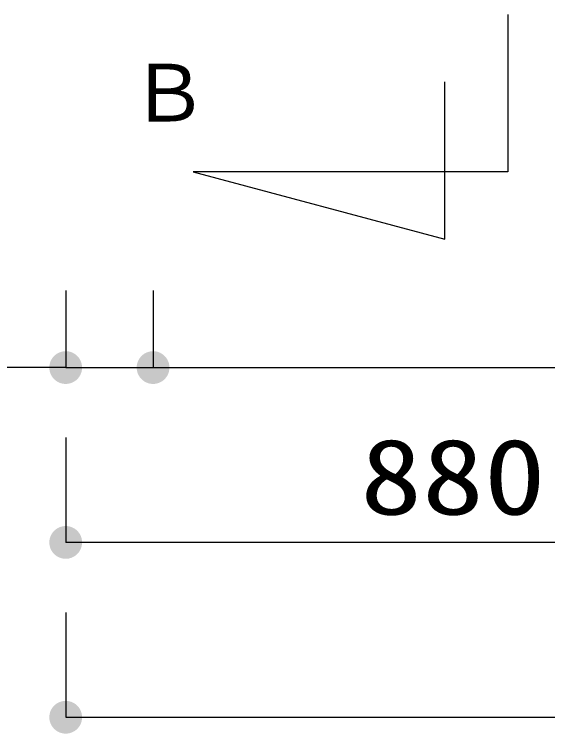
# Model space of a CAD drawing. Units: millimetres, scale not verified. Extents: x -22013 to 8910, y -6308 to 6308.
# Drawn here: x -6391 to -5781, y -779 to 44 of the extents above; entities that cross this region are included whole.
import ezdxf
from ezdxf.enums import TextEntityAlignment as Align

# ---------------------------------------------------------------- set-up
doc = ezdxf.new("R2010")
doc.units = ezdxf.units.MM
doc.header["$LTSCALE"] = 30
doc.layers.add('0-1_空気管', color=3, linetype='Continuous', lineweight=25)
doc.layers.add('1-6_00クル-フ-6寸法', color=132, linetype='Continuous', lineweight=25)
doc.styles.add('ＭＳ ゴシック', font='')
doc.styles.get('ＭＳ ゴシック').set_extended_font_data('MS Gothic')

msp = doc.modelspace()

# ---------------------------------------------------------------- linework, layer by layer
at = {"layer": '0-1_空気管'}
for p, q in [((-5826.4, 43.71), (-5826.4, -136.29)), ((-5898.4, -213.46), (-5898.4, -33.46))]:
    msp.add_line(p, q, dxfattribs=at)
msp.add_lwpolyline([(-5826.4, -136.29), (-6186.4, -136.29), (-5898.4, -213.46)], dxfattribs=at)
at = {"layer": '1-6_00クル-フ-6寸法', "color": 4}
for p, q in [((-6332.33, -272.18), (-6332.33, -360.29)), ((-6232.33, -272.18), (-6232.33, -360.29)), ((-6232.33, -272.18), (-6232.33, -360.29)), ((-6332.33, -360.29), (-6600.06, -360.29)), ((-6332.33, -360.29), (-6232.33, -360.29)), ((-6232.33, -360.29), (-3832.33, -360.29)), ((-6332.33, -440.29), (-6332.33, -560.29)), ((-5452.33, -560.29), (-6332.33, -560.29)), ((-6332.33, -640.29), (-6332.33, -760.29)), ((-6332.33, -760.29), (-3732.33, -760.29))]:
    msp.add_line(p, q, dxfattribs=at)
at = {"layer": '1-6_00クル-フ-6寸法'}
for points in [[(-6332.33, -360.29), (-6344.28, -345.84), (-6342.38, -344.46)], [(-6332.33, -360.29), (-6342.38, -344.46), (-6340.32, -343.33)], [(-6332.33, -360.29), (-6340.32, -343.33), (-6338.13, -342.46)], [(-6332.33, -360.29), (-6338.13, -342.46), (-6335.85, -341.87)], [(-6332.33, -360.29), (-6335.85, -341.87), (-6333.51, -341.58)], [(-6332.33, -360.29), (-6333.51, -341.58), (-6331.15, -341.58)], [(-6332.33, -360.29), (-6331.15, -341.58), (-6328.82, -341.87)], [(-6332.33, -360.29), (-6328.82, -341.87), (-6326.54, -342.46)], [(-6332.33, -360.29), (-6326.54, -342.46), (-6324.35, -343.33)], [(-6332.33, -360.29), (-6324.35, -343.33), (-6322.29, -344.46)], [(-6332.33, -360.29), (-6322.29, -344.46), (-6320.38, -345.84)], [(-6232.33, -360.29), (-6244.28, -345.84), (-6242.38, -344.46)], [(-6232.33, -360.29), (-6244.28, -345.84), (-6242.38, -344.46)], [(-6232.33, -360.29), (-6242.38, -344.46), (-6240.32, -343.33)], [(-6232.33, -360.29), (-6242.38, -344.46), (-6240.32, -343.33)], [(-6232.33, -360.29), (-6240.32, -343.33), (-6238.13, -342.46)], [(-6232.33, -360.29), (-6240.32, -343.33), (-6238.13, -342.46)], [(-6232.33, -360.29), (-6238.13, -342.46), (-6235.85, -341.87)], [(-6232.33, -360.29), (-6238.13, -342.46), (-6235.85, -341.87)], [(-6232.33, -360.29), (-6235.85, -341.87), (-6233.51, -341.58)], [(-6232.33, -360.29), (-6235.85, -341.87), (-6233.51, -341.58)], [(-6232.33, -360.29), (-6233.51, -341.58), (-6231.15, -341.58)], [(-6232.33, -360.29), (-6233.51, -341.58), (-6231.15, -341.58)], [(-6232.33, -360.29), (-6231.15, -341.58), (-6228.82, -341.87)], [(-6232.33, -360.29), (-6231.15, -341.58), (-6228.82, -341.87)], [(-6232.33, -360.29), (-6228.82, -341.87), (-6226.54, -342.46)], [(-6232.33, -360.29), (-6228.82, -341.87), (-6226.54, -342.46)], [(-6232.33, -360.29), (-6226.54, -342.46), (-6224.35, -343.33)], [(-6232.33, -360.29), (-6226.54, -342.46), (-6224.35, -343.33)], [(-6232.33, -360.29), (-6224.35, -343.33), (-6222.29, -344.46)], [(-6232.33, -360.29), (-6224.35, -343.33), (-6222.29, -344.46)], [(-6232.33, -360.29), (-6222.29, -344.46), (-6220.38, -345.84)], [(-6232.33, -360.29), (-6222.29, -344.46), (-6220.38, -345.84)], [(-6332.33, -360.29), (-6350.49, -355.63), (-6349.77, -353.39)], [(-6332.33, -360.29), (-6349.77, -353.39), (-6348.76, -351.26)], [(-6332.33, -360.29), (-6348.76, -351.26), (-6347.5, -349.27)], [(-6332.33, -360.29), (-6347.5, -349.27), (-6346, -347.46)], [(-6332.33, -360.29), (-6346, -347.46), (-6344.28, -345.84)], [(-6332.33, -360.29), (-6320.38, -345.84), (-6318.66, -347.46)], [(-6332.33, -360.29), (-6318.66, -347.46), (-6317.16, -349.27)], [(-6332.33, -360.29), (-6317.16, -349.27), (-6315.9, -351.26)], [(-6332.33, -360.29), (-6315.9, -351.26), (-6314.9, -353.39)], [(-6332.33, -360.29), (-6314.9, -353.39), (-6314.17, -355.63)], [(-6232.33, -360.29), (-6250.49, -355.63), (-6249.77, -353.39)], [(-6232.33, -360.29), (-6250.49, -355.63), (-6249.77, -353.39)], [(-6232.33, -360.29), (-6249.77, -353.39), (-6248.76, -351.26)], [(-6232.33, -360.29), (-6249.77, -353.39), (-6248.76, -351.26)], [(-6232.33, -360.29), (-6248.76, -351.26), (-6247.5, -349.27)], [(-6232.33, -360.29), (-6248.76, -351.26), (-6247.5, -349.27)], [(-6232.33, -360.29), (-6247.5, -349.27), (-6246, -347.46)], [(-6232.33, -360.29), (-6247.5, -349.27), (-6246, -347.46)], [(-6232.33, -360.29), (-6246, -347.46), (-6244.28, -345.84)], [(-6232.33, -360.29), (-6246, -347.46), (-6244.28, -345.84)], [(-6232.33, -360.29), (-6220.38, -345.84), (-6218.66, -347.46)], [(-6232.33, -360.29), (-6220.38, -345.84), (-6218.66, -347.46)], [(-6232.33, -360.29), (-6218.66, -347.46), (-6217.16, -349.27)], [(-6232.33, -360.29), (-6218.66, -347.46), (-6217.16, -349.27)], [(-6232.33, -360.29), (-6217.16, -349.27), (-6215.9, -351.26)], [(-6232.33, -360.29), (-6217.16, -349.27), (-6215.9, -351.26)], [(-6232.33, -360.29), (-6215.9, -351.26), (-6214.9, -353.39)], [(-6232.33, -360.29), (-6215.9, -351.26), (-6214.9, -353.39)], [(-6232.33, -360.29), (-6214.9, -353.39), (-6214.17, -355.63)], [(-6232.33, -360.29), (-6214.9, -353.39), (-6214.17, -355.63)], [(-6332.33, -360.29), (-6351.08, -360.29), (-6350.93, -357.94)], [(-6332.33, -360.29), (-6350.93, -362.64), (-6351.08, -360.29)], [(-6332.33, -360.29), (-6350.93, -357.94), (-6350.49, -355.63)], [(-6332.33, -360.29), (-6350.49, -364.95), (-6350.93, -362.64)], [(-6332.33, -360.29), (-6349.77, -367.19), (-6350.49, -364.95)], [(-6332.33, -360.29), (-6348.76, -369.32), (-6349.77, -367.19)], [(-6332.33, -360.29), (-6347.5, -371.31), (-6348.76, -369.32)], [(-6332.33, -360.29), (-6346, -373.13), (-6347.5, -371.31)], [(-6332.33, -360.29), (-6344.28, -374.74), (-6346, -373.13)], [(-6332.33, -360.29), (-6342.38, -376.12), (-6344.28, -374.74)], [(-6332.33, -360.29), (-6340.32, -377.26), (-6342.38, -376.12)], [(-6332.33, -360.29), (-6338.13, -378.12), (-6340.32, -377.26)], [(-6332.33, -360.29), (-6335.85, -378.71), (-6338.13, -378.12)], [(-6332.33, -360.29), (-6333.51, -379), (-6335.85, -378.71)], [(-6332.33, -360.29), (-6331.15, -379), (-6333.51, -379)], [(-6332.33, -360.29), (-6314.17, -355.63), (-6313.73, -357.94)], [(-6332.33, -360.29), (-6313.73, -357.94), (-6313.58, -360.29)], [(-6332.33, -360.29), (-6328.82, -378.71), (-6331.15, -379)], [(-6332.33, -360.29), (-6326.54, -378.12), (-6328.82, -378.71)], [(-6332.33, -360.29), (-6324.35, -377.26), (-6326.54, -378.12)], [(-6332.33, -360.29), (-6322.29, -376.12), (-6324.35, -377.26)], [(-6332.33, -360.29), (-6320.38, -374.74), (-6322.29, -376.12)], [(-6332.33, -360.29), (-6318.66, -373.13), (-6320.38, -374.74)], [(-6332.33, -360.29), (-6317.16, -371.31), (-6318.66, -373.13)], [(-6332.33, -360.29), (-6315.9, -369.32), (-6317.16, -371.31)], [(-6332.33, -360.29), (-6314.9, -367.19), (-6315.9, -369.32)], [(-6332.33, -360.29), (-6314.17, -364.95), (-6314.9, -367.19)], [(-6332.33, -360.29), (-6313.73, -362.64), (-6314.17, -364.95)], [(-6332.33, -360.29), (-6313.58, -360.29), (-6313.73, -362.64)], [(-6232.33, -360.29), (-6251.08, -360.29), (-6250.93, -357.94)], [(-6232.33, -360.29), (-6251.08, -360.29), (-6250.93, -357.94)], [(-6232.33, -360.29), (-6250.93, -362.64), (-6251.08, -360.29)], [(-6232.33, -360.29), (-6250.93, -362.64), (-6251.08, -360.29)], [(-6232.33, -360.29), (-6250.93, -357.94), (-6250.49, -355.63)], [(-6232.33, -360.29), (-6250.93, -357.94), (-6250.49, -355.63)], [(-6232.33, -360.29), (-6250.49, -364.95), (-6250.93, -362.64)], [(-6232.33, -360.29), (-6250.49, -364.95), (-6250.93, -362.64)], [(-6232.33, -360.29), (-6249.77, -367.19), (-6250.49, -364.95)], [(-6232.33, -360.29), (-6249.77, -367.19), (-6250.49, -364.95)], [(-6232.33, -360.29), (-6248.76, -369.32), (-6249.77, -367.19)], [(-6232.33, -360.29), (-6248.76, -369.32), (-6249.77, -367.19)], [(-6232.33, -360.29), (-6247.5, -371.31), (-6248.76, -369.32)], [(-6232.33, -360.29), (-6247.5, -371.31), (-6248.76, -369.32)], [(-6232.33, -360.29), (-6246, -373.13), (-6247.5, -371.31)], [(-6232.33, -360.29), (-6246, -373.13), (-6247.5, -371.31)], [(-6232.33, -360.29), (-6244.28, -374.74), (-6246, -373.13)], [(-6232.33, -360.29), (-6244.28, -374.74), (-6246, -373.13)], [(-6232.33, -360.29), (-6242.38, -376.12), (-6244.28, -374.74)], [(-6232.33, -360.29), (-6242.38, -376.12), (-6244.28, -374.74)], [(-6232.33, -360.29), (-6240.32, -377.26), (-6242.38, -376.12)], [(-6232.33, -360.29), (-6240.32, -377.26), (-6242.38, -376.12)], [(-6232.33, -360.29), (-6238.13, -378.12), (-6240.32, -377.26)], [(-6232.33, -360.29), (-6238.13, -378.12), (-6240.32, -377.26)], [(-6232.33, -360.29), (-6235.85, -378.71), (-6238.13, -378.12)], [(-6232.33, -360.29), (-6235.85, -378.71), (-6238.13, -378.12)], [(-6232.33, -360.29), (-6233.51, -379), (-6235.85, -378.71)], [(-6232.33, -360.29), (-6233.51, -379), (-6235.85, -378.71)], [(-6232.33, -360.29), (-6231.15, -379), (-6233.51, -379)], [(-6232.33, -360.29), (-6231.15, -379), (-6233.51, -379)], [(-6232.33, -360.29), (-6214.17, -355.63), (-6213.73, -357.94)], [(-6232.33, -360.29), (-6214.17, -355.63), (-6213.73, -357.94)], [(-6232.33, -360.29), (-6213.73, -357.94), (-6213.58, -360.29)], [(-6232.33, -360.29), (-6213.73, -357.94), (-6213.58, -360.29)], [(-6232.33, -360.29), (-6228.82, -378.71), (-6231.15, -379)], [(-6232.33, -360.29), (-6226.54, -378.12), (-6228.82, -378.71)], [(-6232.33, -360.29), (-6224.35, -377.26), (-6226.54, -378.12)], [(-6232.33, -360.29), (-6222.29, -376.12), (-6224.35, -377.26)], [(-6232.33, -360.29), (-6220.38, -374.74), (-6222.29, -376.12)], [(-6232.33, -360.29), (-6218.66, -373.13), (-6220.38, -374.74)], [(-6232.33, -360.29), (-6217.16, -371.31), (-6218.66, -373.13)], [(-6232.33, -360.29), (-6215.9, -369.32), (-6217.16, -371.31)], [(-6232.33, -360.29), (-6214.9, -367.19), (-6215.9, -369.32)], [(-6232.33, -360.29), (-6214.17, -364.95), (-6214.9, -367.19)], [(-6232.33, -360.29), (-6213.73, -362.64), (-6214.17, -364.95)], [(-6232.33, -360.29), (-6213.58, -360.29), (-6213.73, -362.64)], [(-6232.33, -360.29), (-6228.82, -378.71), (-6231.15, -379)], [(-6232.33, -360.29), (-6226.54, -378.12), (-6228.82, -378.71)], [(-6232.33, -360.29), (-6224.35, -377.26), (-6226.54, -378.12)], [(-6232.33, -360.29), (-6222.29, -376.12), (-6224.35, -377.26)], [(-6232.33, -360.29), (-6220.38, -374.74), (-6222.29, -376.12)], [(-6232.33, -360.29), (-6218.66, -373.13), (-6220.38, -374.74)], [(-6232.33, -360.29), (-6217.16, -371.31), (-6218.66, -373.13)], [(-6232.33, -360.29), (-6215.9, -369.32), (-6217.16, -371.31)], [(-6232.33, -360.29), (-6214.9, -367.19), (-6215.9, -369.32)], [(-6232.33, -360.29), (-6214.17, -364.95), (-6214.9, -367.19)], [(-6232.33, -360.29), (-6213.73, -362.64), (-6214.17, -364.95)], [(-6232.33, -360.29), (-6213.58, -360.29), (-6213.73, -362.64)], [(-6332.33, -560.29), (-6340.32, -543.33), (-6338.13, -542.46)], [(-6332.33, -560.29), (-6338.13, -542.46), (-6335.85, -541.87)], [(-6332.33, -560.29), (-6335.85, -541.87), (-6333.51, -541.58)], [(-6332.33, -560.29), (-6333.51, -541.58), (-6331.15, -541.58)], [(-6332.33, -560.29), (-6331.15, -541.58), (-6328.82, -541.87)], [(-6332.33, -560.29), (-6328.82, -541.87), (-6326.54, -542.46)], [(-6332.33, -560.29), (-6326.54, -542.46), (-6324.35, -543.33)], [(-6332.33, -560.29), (-6348.76, -551.26), (-6347.5, -549.27)], [(-6332.33, -560.29), (-6347.5, -549.27), (-6346, -547.46)], [(-6332.33, -560.29), (-6346, -547.46), (-6344.28, -545.84)], [(-6332.33, -560.29), (-6344.28, -545.84), (-6342.38, -544.46)], [(-6332.33, -560.29), (-6342.38, -544.46), (-6340.32, -543.33)], [(-6332.33, -560.29), (-6324.35, -543.33), (-6322.29, -544.46)], [(-6332.33, -560.29), (-6322.29, -544.46), (-6320.38, -545.84)], [(-6332.33, -560.29), (-6320.38, -545.84), (-6318.66, -547.46)], [(-6332.33, -560.29), (-6318.66, -547.46), (-6317.16, -549.27)], [(-6332.33, -560.29), (-6317.16, -549.27), (-6315.9, -551.26)], [(-6332.33, -560.29), (-6351.08, -560.29), (-6350.93, -557.94)], [(-6332.33, -560.29), (-6350.93, -557.94), (-6350.49, -555.63)], [(-6332.33, -560.29), (-6350.49, -555.63), (-6349.77, -553.39)], [(-6332.33, -560.29), (-6349.77, -553.39), (-6348.76, -551.26)], [(-6332.33, -560.29), (-6315.9, -551.26), (-6314.9, -553.39)], [(-6332.33, -560.29), (-6314.9, -553.39), (-6314.17, -555.63)], [(-6332.33, -560.29), (-6314.17, -555.63), (-6313.73, -557.94)], [(-6332.33, -560.29), (-6313.73, -557.94), (-6313.58, -560.29)], [(-6332.33, -560.29), (-6350.93, -562.64), (-6351.08, -560.29)], [(-6332.33, -560.29), (-6350.49, -564.95), (-6350.93, -562.64)], [(-6332.33, -560.29), (-6349.77, -567.19), (-6350.49, -564.95)], [(-6332.33, -560.29), (-6348.76, -569.32), (-6349.77, -567.19)], [(-6332.33, -560.29), (-6347.5, -571.31), (-6348.76, -569.32)], [(-6332.33, -560.29), (-6346, -573.13), (-6347.5, -571.31)], [(-6332.33, -560.29), (-6344.28, -574.74), (-6346, -573.13)], [(-6332.33, -560.29), (-6342.38, -576.12), (-6344.28, -574.74)], [(-6332.33, -560.29), (-6340.32, -577.26), (-6342.38, -576.12)], [(-6332.33, -560.29), (-6338.13, -578.12), (-6340.32, -577.26)], [(-6332.33, -560.29), (-6335.85, -578.71), (-6338.13, -578.12)], [(-6332.33, -560.29), (-6333.51, -579), (-6335.85, -578.71)], [(-6332.33, -560.29), (-6331.15, -579), (-6333.51, -579)], [(-6332.33, -560.29), (-6328.82, -578.71), (-6331.15, -579)], [(-6332.33, -560.29), (-6326.54, -578.12), (-6328.82, -578.71)], [(-6332.33, -560.29), (-6324.35, -577.26), (-6326.54, -578.12)], [(-6332.33, -560.29), (-6322.29, -576.12), (-6324.35, -577.26)], [(-6332.33, -560.29), (-6320.38, -574.74), (-6322.29, -576.12)], [(-6332.33, -560.29), (-6318.66, -573.13), (-6320.38, -574.74)], [(-6332.33, -560.29), (-6317.16, -571.31), (-6318.66, -573.13)], [(-6332.33, -560.29), (-6315.9, -569.32), (-6317.16, -571.31)], [(-6332.33, -560.29), (-6314.9, -567.19), (-6315.9, -569.32)], [(-6332.33, -560.29), (-6314.17, -564.95), (-6314.9, -567.19)], [(-6332.33, -560.29), (-6313.73, -562.64), (-6314.17, -564.95)], [(-6332.33, -560.29), (-6313.58, -560.29), (-6313.73, -562.64)], [(-6332.33, -760.29), (-6347.5, -749.27), (-6346, -747.46)], [(-6332.33, -760.29), (-6346, -747.46), (-6344.28, -745.84)], [(-6332.33, -760.29), (-6344.28, -745.84), (-6342.38, -744.46)], [(-6332.33, -760.29), (-6342.38, -744.46), (-6340.32, -743.33)], [(-6332.33, -760.29), (-6340.32, -743.33), (-6338.13, -742.46)], [(-6332.33, -760.29), (-6338.13, -742.46), (-6335.85, -741.87)], [(-6332.33, -760.29), (-6335.85, -741.87), (-6333.51, -741.58)], [(-6332.33, -760.29), (-6333.51, -741.58), (-6331.15, -741.58)], [(-6332.33, -760.29), (-6331.15, -741.58), (-6328.82, -741.87)], [(-6332.33, -760.29), (-6328.82, -741.87), (-6326.54, -742.46)], [(-6332.33, -760.29), (-6326.54, -742.46), (-6324.35, -743.33)], [(-6332.33, -760.29), (-6324.35, -743.33), (-6322.29, -744.46)], [(-6332.33, -760.29), (-6322.29, -744.46), (-6320.38, -745.84)], [(-6332.33, -760.29), (-6320.38, -745.84), (-6318.66, -747.46)], [(-6332.33, -760.29), (-6318.66, -747.46), (-6317.16, -749.27)], [(-6332.33, -760.29), (-6350.93, -757.94), (-6350.49, -755.63)], [(-6332.33, -760.29), (-6350.49, -755.63), (-6349.77, -753.39)], [(-6332.33, -760.29), (-6349.77, -753.39), (-6348.76, -751.26)], [(-6332.33, -760.29), (-6348.76, -751.26), (-6347.5, -749.27)], [(-6332.33, -760.29), (-6317.16, -749.27), (-6315.9, -751.26)], [(-6332.33, -760.29), (-6315.9, -751.26), (-6314.9, -753.39)], [(-6332.33, -760.29), (-6314.9, -753.39), (-6314.17, -755.63)], [(-6332.33, -760.29), (-6314.17, -755.63), (-6313.73, -757.94)], [(-6332.33, -760.29), (-6351.08, -760.29), (-6350.93, -757.94)], [(-6332.33, -760.29), (-6350.93, -762.64), (-6351.08, -760.29)], [(-6332.33, -760.29), (-6350.49, -764.95), (-6350.93, -762.64)], [(-6332.33, -760.29), (-6349.77, -767.19), (-6350.49, -764.95)], [(-6332.33, -760.29), (-6348.76, -769.32), (-6349.77, -767.19)], [(-6332.33, -760.29), (-6347.5, -771.31), (-6348.76, -769.32)], [(-6332.33, -760.29), (-6346, -773.13), (-6347.5, -771.31)], [(-6332.33, -760.29), (-6344.28, -774.74), (-6346, -773.13)], [(-6332.33, -760.29), (-6342.38, -776.12), (-6344.28, -774.74)], [(-6332.33, -760.29), (-6340.32, -777.26), (-6342.38, -776.12)], [(-6332.33, -760.29), (-6338.13, -778.12), (-6340.32, -777.26)], [(-6332.33, -760.29), (-6335.85, -778.71), (-6338.13, -778.12)], [(-6332.33, -760.29), (-6333.51, -779), (-6335.85, -778.71)], [(-6332.33, -760.29), (-6331.15, -779), (-6333.51, -779)], [(-6332.33, -760.29), (-6313.73, -757.94), (-6313.58, -760.29)], [(-6332.33, -760.29), (-6328.82, -778.71), (-6331.15, -779)], [(-6332.33, -760.29), (-6326.54, -778.12), (-6328.82, -778.71)], [(-6332.33, -760.29), (-6324.35, -777.26), (-6326.54, -778.12)], [(-6332.33, -760.29), (-6322.29, -776.12), (-6324.35, -777.26)], [(-6332.33, -760.29), (-6320.38, -774.74), (-6322.29, -776.12)], [(-6332.33, -760.29), (-6318.66, -773.13), (-6320.38, -774.74)], [(-6332.33, -760.29), (-6317.16, -771.31), (-6318.66, -773.13)], [(-6332.33, -760.29), (-6315.9, -769.32), (-6317.16, -771.31)], [(-6332.33, -760.29), (-6314.9, -767.19), (-6315.9, -769.32)], [(-6332.33, -760.29), (-6314.17, -764.95), (-6314.9, -767.19)], [(-6332.33, -760.29), (-6313.73, -762.64), (-6314.17, -764.95)], [(-6332.33, -760.29), (-6313.58, -760.29), (-6313.73, -762.64)]]:
    msp.add_solid(points, dxfattribs=at)

# ---------------------------------------------------------------- texts
at = {"layer": '0-1_空気管', "color": 4, "style": 'ＭＳ ゴシック'}
msp.add_text('Ｂ', height=65.98, dxfattribs=at).set_placement((-6258.92, -98.63), align=Align.BOTTOM_LEFT)
at = {"layer": '1-6_00クル-フ-6寸法', "color": 3, "style": 'ＭＳ ゴシック', "width": 1.2}
msp.add_text('880', height=86.66, dxfattribs=at).set_placement((-5995.19, -554.45), align=Align.BOTTOM_LEFT)

doc.saveas('drawing.dxf')
